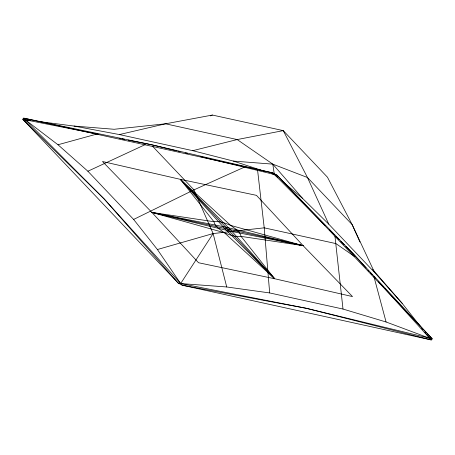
<?xml version="1.0" encoding="UTF-8"?>
<svg xmlns="http://www.w3.org/2000/svg" width="455" height="455" viewBox="0 0 455 455"><rect width="100%" height="100%" fill="white"/><g stroke="black" fill="none" stroke-linecap="round" stroke-linejoin="round"><path stroke-width="0.68" d="M325.302 225.737L272.801 172.894L23.688 118.141L104.337 199.136L178.155 283.016L182.199 285.2L431.312 339.948L432.25 338.856L353.273 253.85L276.845 175.078L272.801 172.894L151.157 144.662L23.688 118.141L22.75 119.233L178.155 283.016L180.646 283.562L213.116 233.557L264.219 227.836L335.904 243.59L354.394 256.404M204.841 157.675L276.845 175.078L432.25 338.856L306.454 308.325L182.199 285.2L104.337 199.136L22.75 119.233L25.241 119.779L57.99 144.753L87.883 171.228L133.628 219.441L193.949 189.871L244.329 167.167M87.883 171.228L145.395 144.525M210.466 115.9L212.4 115.052L283.255 130.625L327.458 177.211L352.181 224.651L374.528 272.386L402.14 303.309L420.551 326.644M157.402 249.522L213.116 233.557L226.726 286.969L269.678 292.935L343.007 309.053L386.085 321.992L429.759 338.31L431.312 339.948L306.454 308.325L180.646 283.562L157.402 249.522L133.628 219.441M57.99 144.753L97.046 133.998M38.487 121.485L74.051 126.063L119.398 134.561L192.732 150.673L237.191 139.56L283.255 130.625L307.466 177.518L328.777 224.173L374.528 272.386M119.398 134.561L165.506 123.805L212.4 115.052M180.646 283.562L226.726 286.969M192.732 150.673L233.409 161.087L272.784 164.136L307.466 177.518L352.181 224.651L359.945 242.026M74.051 126.063L114.171 129.277L165.506 123.805L237.191 139.56L272.784 164.136L302.734 198.539L328.777 224.173M30.821 120.495L25.241 119.779L98.286 134.214M151.902 212.428L213.918 221.71C219.788 220.607 225.339 223.297 230.645 225.384L303.098 245.66L352.517 296.586L274.661 278.75L198.539 262.74L151.902 212.428L102.483 161.508L180.339 179.344L256.461 195.349L303.098 245.66L241.082 236.384C235.212 237.482 229.661 234.791 224.355 232.704L151.902 212.428L225.703 227.153L303.098 245.66L229.297 230.941L151.902 212.428L303.098 245.66M119.159 138.337L120.547 138.616M121.94 138.889L124.721 139.44M128.202 140.123L151.157 144.662L176.625 150.838M178.002 151.168L180.066 151.669M185.572 153.005L187.636 153.506M200.712 156.674L203.465 157.345M233.409 161.087L264.287 171.222M271.669 173.651L274.354 174.527L277.567 177.245M283.459 182.233L302.734 198.539M180.339 179.344L230.645 225.384C234.615 228.416 239.899 231.049 241.082 236.384L274.661 278.75L224.355 232.704C220.385 229.673 215.101 227.039 213.918 221.71L180.339 179.344L230.384 229.678L274.661 278.75L224.616 228.41L180.339 179.344L274.661 278.75M329.301 229.752L334.294 234.774M335.79 236.276L339.288 239.791M340.789 241.298L344.281 244.813M345.783 246.32L353.273 253.85L366.099 268.012M152.63 146.328L193.949 189.871L213.116 233.557M367.998 270.111L368.954 271.163M370.376 272.733L372.275 274.831M373.703 276.407L375.602 278.505M378.452 281.651L383.679 287.423M384.629 288.476L429.759 338.31L426.688 334.419M372.656 269.474L402.14 303.309M421.432 327.754L422.746 329.42M424.936 332.201L425.812 333.31M373.913 276.555L386.085 321.992M272.784 164.136L274.354 174.527M334.925 235.906L343.007 309.053M257.575 170.09L264.219 227.836L269.678 292.935"/></g></svg>
